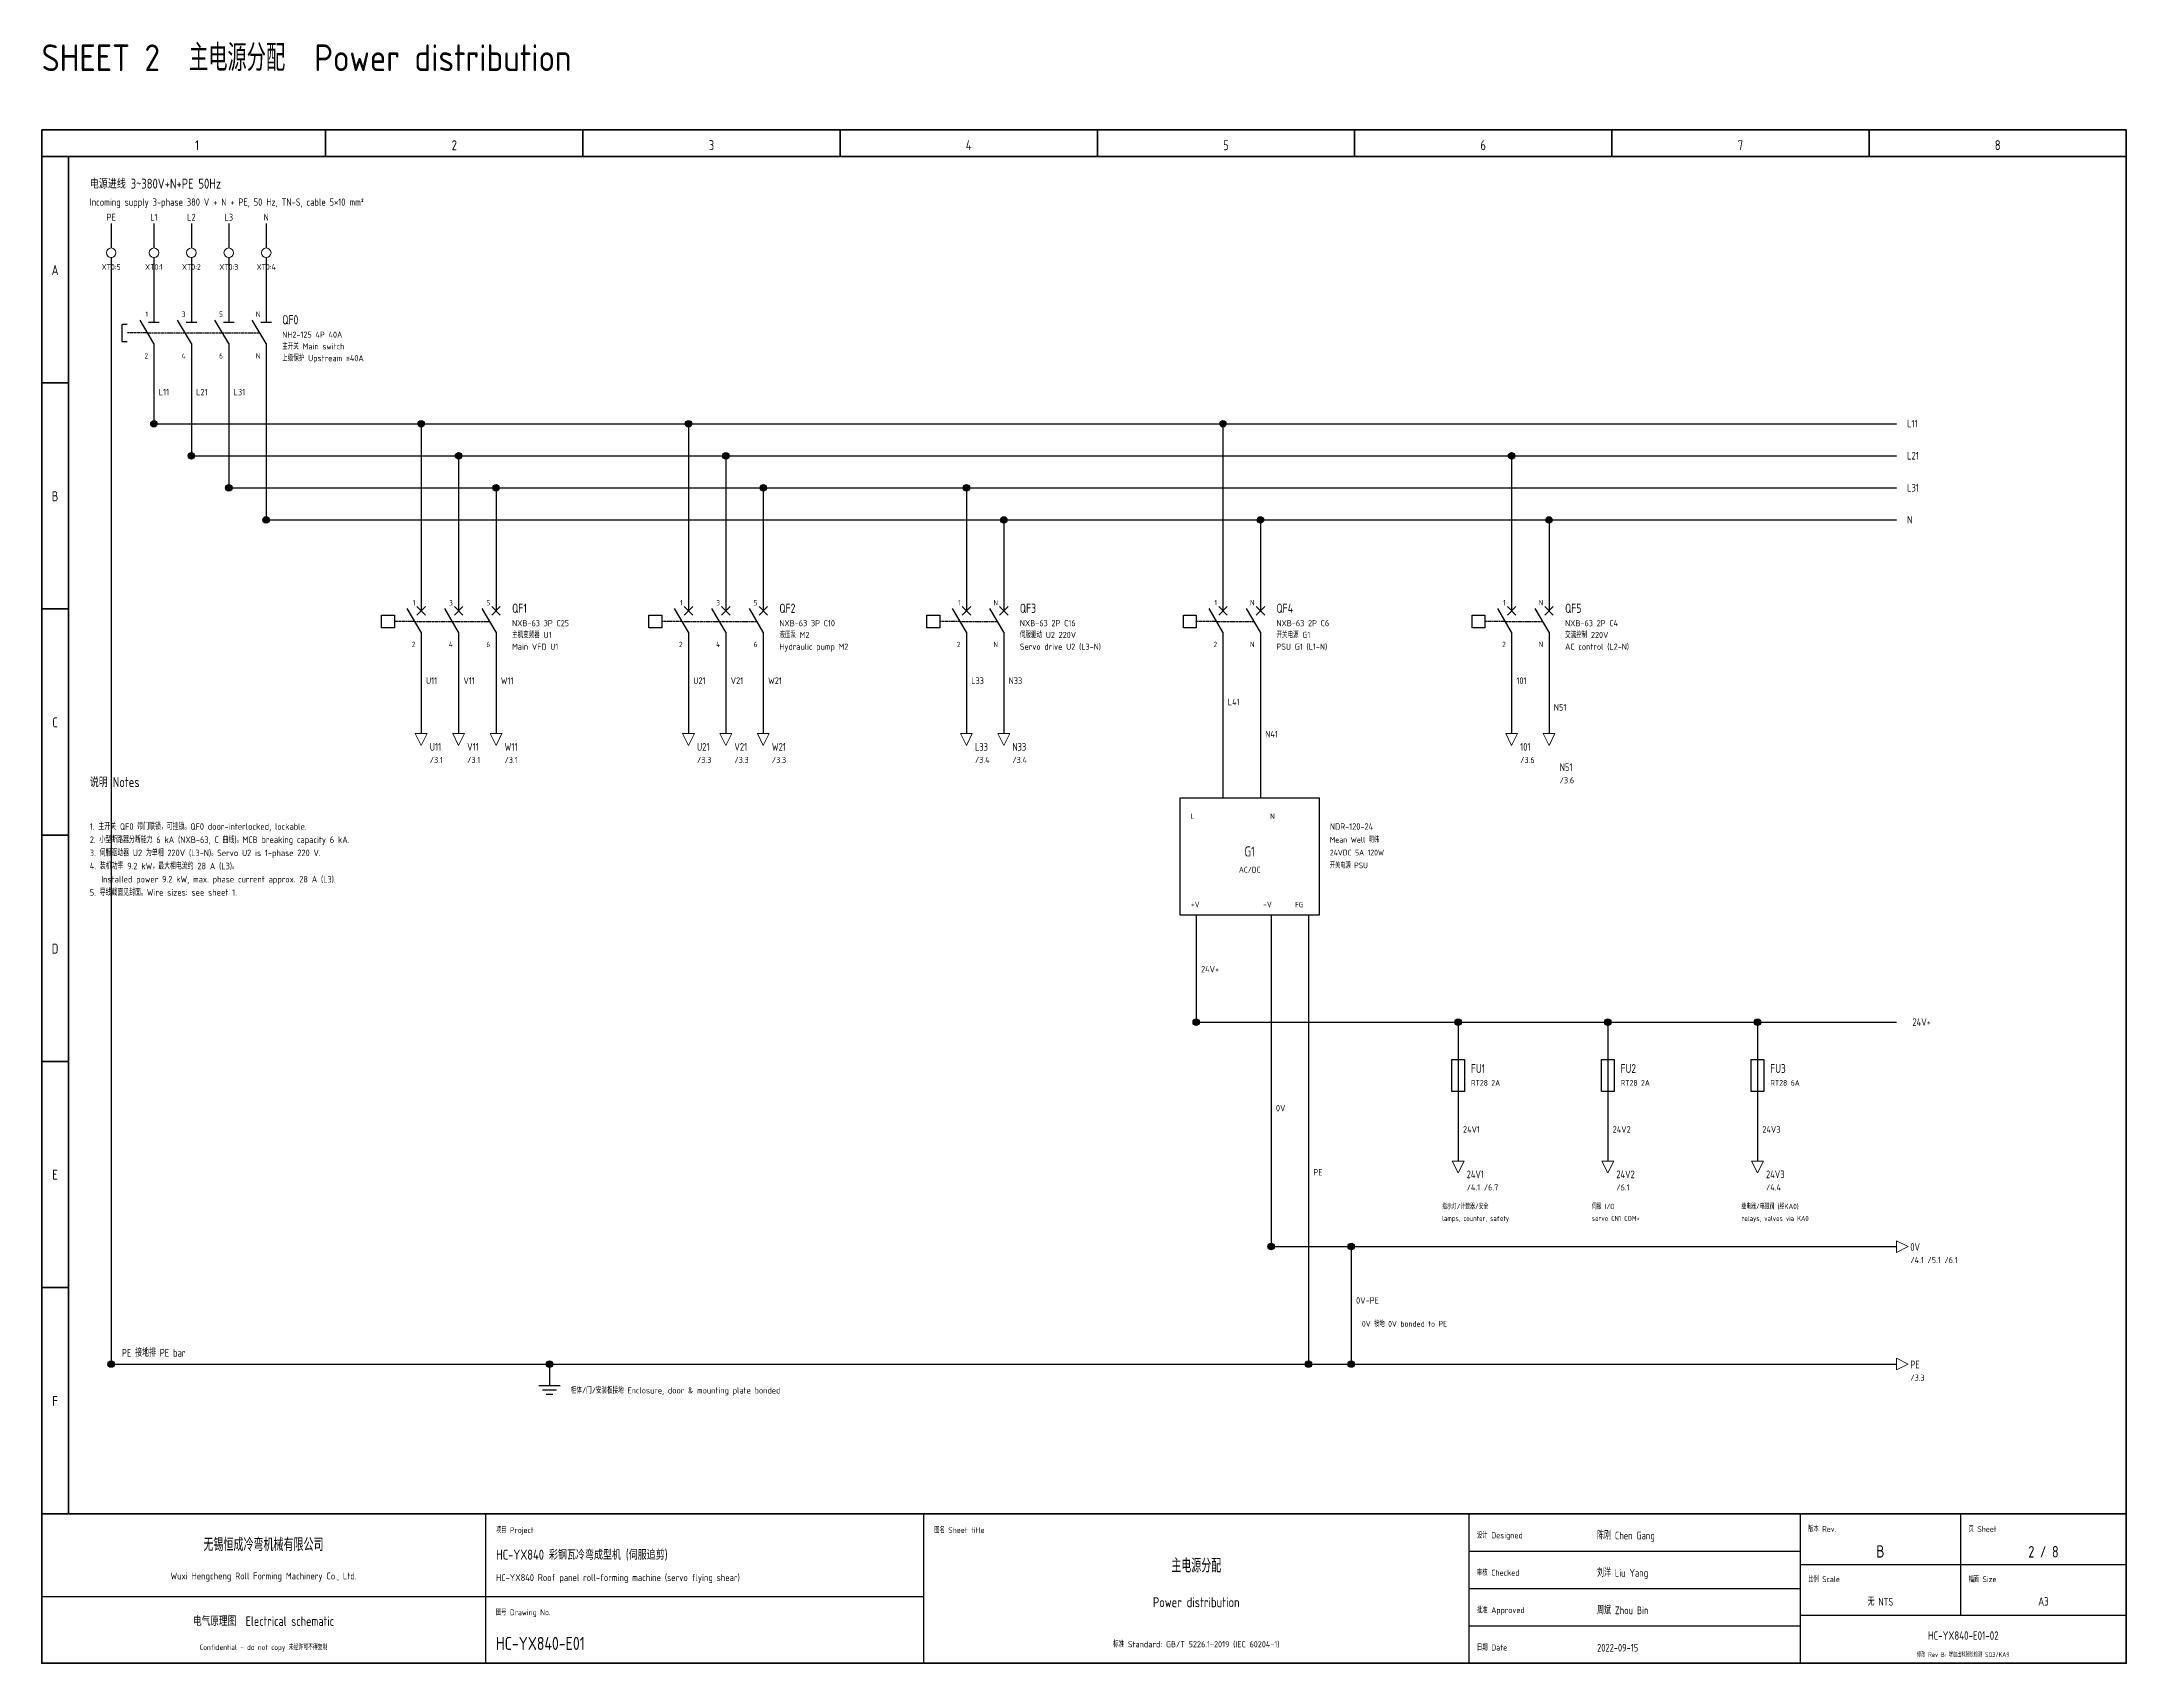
# Model space of a CAD drawing. Header units: millimetres. Extents: x 25 to 1765, y 5 to 309.
# Drawn here: x 25 to 415, y 5 to 308.5 of the extents above; entities that cross this region are included whole.
import ezdxf
from ezdxf.enums import TextEntityAlignment as Align

# ---------------------------------------------------------------- set-up
doc = ezdxf.new("R2010")
doc.units = ezdxf.units.MM
doc.header["$LTSCALE"] = 0.25
doc.linetypes.add('DASHED', pattern=[1.524, 1.27, -0.254])
for name, color, linetype, lineweight in [('FRAME', 8, 'Continuous', 50), ('NOTE', 7, 'Continuous', 18), ('PIN', 8, 'Continuous', 13), ('SYM', 7, 'Continuous', 25), ('TAG', 3, 'Continuous', 25), ('TERM', 6, 'Continuous', 18), ('TEXT', 7, 'Continuous', 18), ('TITLE', 8, 'Continuous', 25), ('WIRE', 1, 'Continuous', 30), ('WIRENO', 4, 'Continuous', 13), ('XREF', 5, 'Continuous', 13)]:
    doc.layers.add(name, color=color, linetype=linetype, lineweight=lineweight)
doc.styles.add('GB', font='gbenor.shx', dxfattribs={"bigfont": 'gbcbig.shx'})

msp = doc.modelspace()

# ---------------------------------------------------------------- hatches: boundary and pattern name
at = {"layer": 'WIRE'}
h = msp.add_hatch(color=7, dxfattribs=at)
edge = h.paths.add_edge_path()
edge.add_arc((46, 237), 0.6, 0, 360)
h = msp.add_hatch(color=7, dxfattribs=at)
edge = h.paths.add_edge_path()
edge.add_arc((96, 237), 0.6, 0, 360)
h = msp.add_hatch(color=7, dxfattribs=at)
edge = h.paths.add_edge_path()
edge.add_arc((146, 237), 0.6, 0, 360)
h = msp.add_hatch(color=7, dxfattribs=at)
edge = h.paths.add_edge_path()
edge.add_arc((246, 237), 0.6, 0, 360)
h = msp.add_hatch(color=7, dxfattribs=at)
edge = h.paths.add_edge_path()
edge.add_arc((53, 231), 0.6, 0, 360)
h = msp.add_hatch(color=7, dxfattribs=at)
edge = h.paths.add_edge_path()
edge.add_arc((103, 231), 0.6, 0, 360)
h = msp.add_hatch(color=7, dxfattribs=at)
edge = h.paths.add_edge_path()
edge.add_arc((153, 231), 0.6, 0, 360)
h = msp.add_hatch(color=7, dxfattribs=at)
edge = h.paths.add_edge_path()
edge.add_arc((300, 231), 0.6, 0, 360)
h = msp.add_hatch(color=7, dxfattribs=at)
edge = h.paths.add_edge_path()
edge.add_arc((60, 225), 0.6, 0, 360)
h = msp.add_hatch(color=7, dxfattribs=at)
edge = h.paths.add_edge_path()
edge.add_arc((110, 225), 0.6, 0, 360)
h = msp.add_hatch(color=7, dxfattribs=at)
edge = h.paths.add_edge_path()
edge.add_arc((160, 225), 0.6, 0, 360)
h = msp.add_hatch(color=7, dxfattribs=at)
edge = h.paths.add_edge_path()
edge.add_arc((198, 225), 0.6, 0, 360)
h = msp.add_hatch(color=7, dxfattribs=at)
edge = h.paths.add_edge_path()
edge.add_arc((67, 219), 0.6, 0, 360)
h = msp.add_hatch(color=7, dxfattribs=at)
edge = h.paths.add_edge_path()
edge.add_arc((205, 219), 0.6, 0, 360)
h = msp.add_hatch(color=7, dxfattribs=at)
edge = h.paths.add_edge_path()
edge.add_arc((253, 219), 0.6, 0, 360)
h = msp.add_hatch(color=7, dxfattribs=at)
edge = h.paths.add_edge_path()
edge.add_arc((307, 219), 0.6, 0, 360)
h = msp.add_hatch(color=7, dxfattribs=at)
edge = h.paths.add_edge_path()
edge.add_arc((241, 125), 0.6, 0, 360)
h = msp.add_hatch(color=7, dxfattribs=at)
edge = h.paths.add_edge_path()
edge.add_arc((290, 125), 0.6, 0, 360)
h = msp.add_hatch(color=7, dxfattribs=at)
edge = h.paths.add_edge_path()
edge.add_arc((318, 125), 0.6, 0, 360)
h = msp.add_hatch(color=7, dxfattribs=at)
edge = h.paths.add_edge_path()
edge.add_arc((346, 125), 0.6, 0, 360)
h = msp.add_hatch(color=7, dxfattribs=at)
edge = h.paths.add_edge_path()
edge.add_arc((255, 83), 0.6, 0, 360)
h = msp.add_hatch(color=7, dxfattribs=at)
edge = h.paths.add_edge_path()
edge.add_arc((270, 83), 0.6, 0, 360)
h = msp.add_hatch(color=7, dxfattribs=at)
edge = h.paths.add_edge_path()
edge.add_arc((38, 61), 0.6, 0, 360)
h = msp.add_hatch(color=7, dxfattribs=at)
edge = h.paths.add_edge_path()
edge.add_arc((120, 61), 0.6, 0, 360)
h = msp.add_hatch(color=7, dxfattribs=at)
edge = h.paths.add_edge_path()
edge.add_arc((262, 61), 0.6, 0, 360)
h = msp.add_hatch(color=7, dxfattribs=at)
edge = h.paths.add_edge_path()
edge.add_arc((270, 61), 0.6, 0, 360)

# ---------------------------------------------------------------- linework, layer by layer
at = {"layer": 'FRAME'}
for p, q in [((78.125, 292), (78.125, 287)), ((126.25, 292), (126.25, 287)), ((174.375, 292), (174.375, 287)), ((222.5, 292), (222.5, 287)), ((270.625, 292), (270.625, 287)), ((318.75, 292), (318.75, 287)), ((366.875, 292), (366.875, 287)), ((25, 287), (415, 287)), ((30, 287), (30, 33)), ((25, 244.667), (30, 244.667)), ((25, 202.333), (30, 202.333)), ((25, 160), (30, 160)), ((25, 117.667), (30, 117.667)), ((25, 75.333), (30, 75.333)), ((25, 33), (415, 33))]:
    msp.add_line(p, q, dxfattribs=at)
msp.add_lwpolyline([(25, 292), (415, 292), (415, 5), (25, 5)], close=True, dxfattribs=at)
at = {"layer": 'SYM'}
for p, q in [((46, 259), (46, 256)), ((53, 259), (53, 256)), ((60, 259), (60, 256)), ((67, 259), (67, 256)), ((46, 252), (43.4, 256.4)), ((45, 256), (47, 256)), ((53, 252), (50.4, 256.4)), ((52, 256), (54, 256)), ((60, 252), (57.4, 256.4)), ((59, 256), (61, 256)), ((67, 252), (64.4, 256.4)), ((66, 256), (68, 256)), ((46, 252), (46, 249)), ((53, 252), (53, 249)), ((60, 252), (60, 249)), ((67, 252), (67, 249)), ((95.2, 202.8), (96.8, 201.2)), ((95.2, 201.2), (96.8, 202.8)), ((96, 205), (96, 202)), ((102.2, 202.8), (103.8, 201.2)), ((102.2, 201.2), (103.8, 202.8)), ((103, 205), (103, 202)), ((109.2, 202.8), (110.8, 201.2)), ((109.2, 201.2), (110.8, 202.8)), ((110, 205), (110, 202)), ((145.2, 202.8), (146.8, 201.2)), ((145.2, 201.2), (146.8, 202.8)), ((146, 205), (146, 202)), ((152.2, 202.8), (153.8, 201.2)), ((152.2, 201.2), (153.8, 202.8)), ((153, 205), (153, 202)), ((159.2, 202.8), (160.8, 201.2)), ((159.2, 201.2), (160.8, 202.8)), ((160, 205), (160, 202)), ((197.2, 202.8), (198.8, 201.2)), ((197.2, 201.2), (198.8, 202.8)), ((198, 205), (198, 202)), ((204.2, 202.8), (205.8, 201.2)), ((204.2, 201.2), (205.8, 202.8)), ((205, 205), (205, 202)), ((245.2, 202.8), (246.8, 201.2)), ((245.2, 201.2), (246.8, 202.8)), ((246, 205), (246, 202)), ((252.2, 202.8), (253.8, 201.2)), ((252.2, 201.2), (253.8, 202.8)), ((253, 205), (253, 202)), ((299.2, 202.8), (300.8, 201.2)), ((299.2, 201.2), (300.8, 202.8)), ((300, 205), (300, 202)), ((306.2, 202.8), (307.8, 201.2)), ((306.2, 201.2), (307.8, 202.8)), ((307, 205), (307, 202)), ((96, 198), (93.4, 202.4)), ((103, 198), (100.4, 202.4)), ((110, 198), (107.4, 202.4)), ((146, 198), (143.4, 202.4)), ((153, 198), (150.4, 202.4)), ((160, 198), (157.4, 202.4)), ((198, 198), (195.4, 202.4)), ((205, 198), (202.4, 202.4)), ((246, 198), (243.4, 202.4)), ((253, 198), (250.4, 202.4)), ((300, 198), (297.4, 202.4)), ((307, 198), (304.4, 202.4)), ((96, 198), (96, 195)), ((103, 198), (103, 195)), ((110, 198), (110, 195)), ((146, 198), (146, 195)), ((153, 198), (153, 195)), ((160, 198), (160, 195)), ((198, 198), (198, 195)), ((205, 198), (205, 195)), ((246, 198), (246, 195)), ((253, 198), (253, 195)), ((300, 198), (300, 195)), ((307, 198), (307, 195)), ((290, 119), (290, 111)), ((318, 119), (318, 111)), ((346, 119), (346, 111)), ((118, 57), (122, 57)), ((118.7, 56.2), (121.3, 56.2)), ((119.4, 55.4), (120.6, 55.4))]:
    msp.add_line(p, q, dxfattribs=at)
at = {"layer": 'SYM', "linetype": 'DASHED'}
for p, q in [((44.7, 254), (41, 254)), ((44.7, 254), (65.7, 254)), ((94.7, 200), (91, 200)), ((94.7, 200), (108.7, 200)), ((144.7, 200), (141, 200)), ((144.7, 200), (158.7, 200)), ((196.7, 200), (193, 200)), ((196.7, 200), (203.7, 200)), ((244.7, 200), (241, 200)), ((244.7, 200), (251.7, 200)), ((298.7, 200), (295, 200)), ((298.7, 200), (305.7, 200))]:
    msp.add_line(p, q, dxfattribs=at)
at = {"layer": 'SYM'}
msp.add_lwpolyline([(41, 255.6), (40, 255.6), (40, 252.4), (41, 252.4)], dxfattribs=at)
for points in [[(88.6, 201.2), (91, 201.2), (91, 198.8), (88.6, 198.8)], [(138.6, 201.2), (141, 201.2), (141, 198.8), (138.6, 198.8)], [(190.6, 201.2), (193, 201.2), (193, 198.8), (190.6, 198.8)], [(238.6, 201.2), (241, 201.2), (241, 198.8), (238.6, 198.8)], [(292.6, 201.2), (295, 201.2), (295, 198.8), (292.6, 198.8)], [(238, 167), (264, 167), (264, 145), (238, 145)], [(288.8, 118), (291.2, 118), (291.2, 112), (288.8, 112)], [(316.8, 118), (319.2, 118), (319.2, 112), (316.8, 112)], [(344.8, 118), (347.2, 118), (347.2, 112), (344.8, 112)]]:
    msp.add_lwpolyline(points, close=True, dxfattribs=at)
at = {"layer": 'TERM'}
for centre in [(38, 269), (46, 269), (53, 269), (60, 269), (67, 269)]:
    msp.add_circle(centre, 0.9, dxfattribs=at)
at = {"layer": 'TITLE'}
for p, q in [((108, 33), (108, 5)), ((190, 33), (190, 5)), ((292, 33), (292, 5)), ((354, 33), (354, 5)), ((384, 33), (384, 14)), ((292, 26), (354, 26)), ((354, 23.5), (415, 23.5)), ((25, 17.5), (108, 17.5)), ((108, 17.5), (190, 17.5)), ((292, 19), (354, 19)), ((292, 12), (354, 12)), ((354, 14), (415, 14))]:
    msp.add_line(p, q, dxfattribs=at)
at = {"layer": 'WIRE'}
for p, q in [((38, 274.5), (38, 269.9)), ((46, 274.5), (46, 269.9)), ((53, 274.5), (53, 269.9)), ((60, 274.5), (60, 269.9)), ((67, 274.5), (67, 269.9)), ((38, 268.1), (38, 61)), ((46, 268.1), (46, 259)), ((53, 268.1), (53, 259)), ((60, 268.1), (60, 259)), ((67, 268.1), (67, 259)), ((46, 249), (46, 237)), ((53, 249), (53, 231)), ((60, 249), (60, 225)), ((67, 249), (67, 219)), ((46, 237), (372, 237)), ((96, 237), (96, 205)), ((146, 237), (146, 205)), ((246, 237), (246, 205)), ((53, 231), (372, 231)), ((103, 231), (103, 205)), ((153, 231), (153, 205)), ((300, 231), (300, 205)), ((60, 225), (372, 225)), ((110, 225), (110, 205)), ((160, 225), (160, 205)), ((198, 225), (198, 205)), ((67, 219), (372, 219)), ((205, 219), (205, 205)), ((253, 219), (253, 205)), ((307, 219), (307, 205)), ((96, 195), (96, 179)), ((103, 195), (103, 179)), ((110, 195), (110, 179)), ((146, 195), (146, 179)), ((153, 195), (153, 179)), ((160, 195), (160, 179)), ((198, 195), (198, 179)), ((205, 195), (205, 179)), ((246, 195), (246, 167)), ((253, 195), (253, 167)), ((300, 195), (300, 179)), ((307, 195), (307, 179)), ((241, 145), (241, 125)), ((255, 145), (255, 83)), ((262, 145), (262, 61)), ((241, 125), (372, 125)), ((290, 125), (290, 119)), ((318, 125), (318, 119)), ((346, 125), (346, 119)), ((290, 111), (290, 99)), ((318, 111), (318, 99)), ((346, 111), (346, 99)), ((255, 83), (372, 83)), ((270, 83), (270, 61)), ((38, 61), (372, 61)), ((120, 61), (120, 57))]:
    msp.add_line(p, q, dxfattribs=at)
for centre in [(46, 237), (96, 237), (146, 237), (246, 237), (53, 231), (103, 231), (153, 231), (300, 231), (60, 225), (110, 225), (160, 225), (198, 225), (67, 219), (205, 219), (253, 219), (307, 219), (241, 125), (290, 125), (318, 125), (346, 125), (255, 83), (270, 83), (38, 61), (120, 61), (262, 61), (270, 61)]:
    msp.add_circle(centre, 0.6, dxfattribs=at)
at = {"layer": 'XREF'}
for points in [[(96, 176.8), (94.9, 179), (97.1, 179)], [(103, 176.8), (101.9, 179), (104.1, 179)], [(110, 176.8), (108.9, 179), (111.1, 179)], [(146, 176.8), (144.9, 179), (147.1, 179)], [(153, 176.8), (151.9, 179), (154.1, 179)], [(160, 176.8), (158.9, 179), (161.1, 179)], [(198, 176.8), (196.9, 179), (199.1, 179)], [(205, 176.8), (203.9, 179), (206.1, 179)], [(300, 176.8), (298.9, 179), (301.1, 179)], [(307, 176.8), (305.9, 179), (308.1, 179)], [(290, 96.8), (288.9, 99), (291.1, 99)], [(318, 96.8), (316.9, 99), (319.1, 99)], [(346, 96.8), (344.9, 99), (347.1, 99)], [(374.2, 83), (372, 84.1), (372, 81.9)], [(374.2, 61), (372, 62.1), (372, 59.9)]]:
    msp.add_lwpolyline(points, close=True, dxfattribs=at)

# ---------------------------------------------------------------- texts
at = {"layer": 'FRAME', "style": 'GB', "width": 0.9}
for s, p in [('1', (54.062, 288.2)), ('2', (102.188, 288.2)), ('3', (150.312, 288.2)), ('4', (198.438, 288.2)), ('5', (246.562, 288.2)), ('6', (294.688, 288.2)), ('7', (342.812, 288.2)), ('8', (390.938, 288.2)), ('A', (27.5, 264.833)), ('B', (27.5, 222.5)), ('C', (27.5, 180.167)), ('D', (27.5, 137.833)), ('E', (27.5, 95.5)), ('F', (27.5, 53.167))]:
    msp.add_text(s, height=1.872, dxfattribs=at).set_placement(p, align=Align.CENTER)
at = {"layer": 'NOTE', "style": 'GB', "width": 0.9}
for s, height, p in [('电源进线 3~380V+N+PE 50Hz', 1.872, (34, 281)), ('Incoming supply 3-phase 380 V + N + PE, 50 Hz, TN-S, cable 5×10 mm²', 1.368, (34, 277.8)), ('说明 Notes', 1.872, (34, 169)), ('1. 主开关 QF0 带门联锁，可挂锁。QF0 door-interlocked, lockable.', 1.224, (34, 161)), ('2. 小型断路器分断能力 6 kA (NXB-63, C 曲线)。MCB breaking capacity 6 kA.', 1.224, (34, 158.535)), ('3. 伺服驱动器 U2 为单相 220V (L3-N)。Servo U2 is 1-phase 220 V.', 1.224, (34, 156.07)), ('4. 装机功率 9.2 kW，最大相电流约 28 A (L3)。', 1.224, (34, 153.605)), ('   Installed power 9.2 kW, max. phase current approx. 28 A (L3).', 1.224, (34, 151.14)), ('5. 导线截面见封面。Wire sizes: see sheet 1.', 1.224, (34, 148.675))]:
    msp.add_text(s, height=height, dxfattribs=at).set_placement(p)
at = {"layer": 'PIN', "style": 'GB', "width": 0.9}
for s, p in [('1', (44.9, 257)), ('3', (51.9, 257)), ('5', (58.9, 257)), ('N', (65.9, 257)), ('2', (44.9, 249.2)), ('4', (51.9, 249.2)), ('6', (58.9, 249.2)), ('N', (65.9, 249.2)), ('1', (94.9, 203)), ('3', (101.9, 203)), ('5', (108.9, 203)), ('1', (144.9, 203)), ('3', (151.9, 203)), ('5', (158.9, 203)), ('1', (196.9, 203)), ('N', (203.9, 203)), ('1', (244.9, 203)), ('N', (251.9, 203)), ('1', (298.9, 203)), ('N', (305.9, 203)), ('2', (94.9, 195.2)), ('4', (101.9, 195.2)), ('6', (108.9, 195.2)), ('2', (144.9, 195.2)), ('4', (151.9, 195.2)), ('6', (158.9, 195.2)), ('2', (196.9, 195.2)), ('N', (203.9, 195.2)), ('2', (244.9, 195.2)), ('N', (251.9, 195.2)), ('2', (298.9, 195.2)), ('N', (305.9, 195.2))]:
    msp.add_text(s, height=1.008, dxfattribs=at).set_placement(p, align=Align.RIGHT)
for s, height, p in [('L', 1.08, (240, 163)), ('N', 1.08, (254.8, 163)), ('+V', 1.08, (240, 146.5)), ('-V', 1.08, (253.5, 146.5)), ('FG', 1.008, (259.5, 146.5))]:
    msp.add_text(s, height=height, dxfattribs=at).set_placement(p)
at = {"layer": 'TAG', "style": 'GB', "width": 0.9}
for s, height, p in [('QF0', 1.728, (70, 255.6)), ('QF1', 1.728, (113, 201.6)), ('QF2', 1.728, (163, 201.6)), ('QF3', 1.728, (208, 201.6)), ('QF4', 1.728, (256, 201.6)), ('QF5', 1.728, (310, 201.6)), ('FU1', 1.656, (292.4, 115.5)), ('FU2', 1.656, (320.4, 115.5)), ('FU3', 1.656, (348.4, 115.5))]:
    msp.add_text(s, height=height, dxfattribs=at).set_placement(p)
msp.add_text('G1', height=1.872, dxfattribs=at).set_placement((251, 156), align=Align.CENTER)
at = {"layer": 'TERM', "style": 'GB', "width": 0.9}
for s, p in [('XT0:5', (38, 265.8)), ('XT0:1', (46, 265.8)), ('XT0:2', (53, 265.8)), ('XT0:3', (60, 265.8)), ('XT0:4', (67, 265.8))]:
    msp.add_text(s, height=1.08, dxfattribs=at).set_placement(p, align=Align.CENTER)
at = {"layer": 'TEXT', "style": 'GB', "width": 0.9}
for s, height, p in [('NH2-125 4P 40A', 1.152, (70, 253.1)), ('上级保护 Upstream ≤40A', 1.152, (70, 248.7)), ('主开关 Main switch', 1.152, (70, 250.9)), ('NXB-63 3P C25', 1.152, (113, 199.1)), ('NXB-63 3P C10', 1.152, (163, 199.1)), ('NXB-63 2P C16', 1.152, (208, 199.1)), ('NXB-63 2P C6', 1.152, (256, 199.1)), ('NXB-63 2P C4', 1.152, (310, 199.1)), ('主机变频器 U1', 1.152, (113, 196.9)), ('Main VFD U1', 1.152, (113, 194.7)), ('液压泵 M2', 1.152, (163, 196.9)), ('Hydraulic pump M2', 1.152, (163, 194.7)), ('伺服驱动 U2 220V', 1.152, (208, 196.9)), ('Servo drive U2 (L3-N)', 1.152, (208, 194.7)), ('开关电源 G1', 1.152, (256, 196.9)), ('PSU G1 (L1-N)', 1.152, (256, 194.7)), ('交流控制 220V', 1.152, (310, 196.9)), ('AC control (L2-N)', 1.152, (310, 194.7)), ('NDR-120-24', 1.224, (266, 161)), ('24VDC 5A 120W', 1.08, (266, 156.2)), ('Mean Well 明纬', 1.08, (266, 158.6)), ('开关电源 PSU', 1.08, (266, 153.8)), ('RT28 2A', 1.08, (292.4, 113.1)), ('RT28 2A', 1.08, (320.4, 113.1)), ('RT28 6A', 1.08, (348.4, 113.1)), ('指示灯/计数器/安全', 1.008, (287, 90)), ('伺服 I/O', 1.008, (315, 90)), ('继电器/电磁阀 (经KA0)', 1.008, (343, 90)), ('lamps, counter, safety', 0.936, (287, 87.8)), ('servo CN1 COM+', 0.936, (315, 87.8)), ('relays, valves via KA0', 0.936, (343, 87.8)), ('0V 接地 0V bonded to PE', 1.08, (272, 68)), ('柜体/门/安装板接地 Enclosure, door & mounting plate bonded', 1.152, (124, 55.5))]:
    msp.add_text(s, height=height, dxfattribs=at).set_placement(p)
msp.add_text('AC/DC', height=1.08, dxfattribs=at).set_placement((251, 153), align=Align.CENTER)
at = {"layer": 'TITLE', "style": 'GB'}
msp.add_text('SHEET 2  主电源分配  Power distribution', height=5, dxfattribs=at).set_placement((25, 303))
at = {"layer": 'TITLE', "style": 'GB', "width": 0.9}
for s, height, p in [('无锡恒成冷弯机械有限公司', 2.448, (66.5, 26)), ('主电源分配', 2.592, (241, 22)), ('B', 2.304, (369, 24.8)), ('2 / 8', 2.16, (399.5, 24.8)), ('Wuxi Hengcheng Roll Forming Machinery Co., Ltd.', 1.296, (66.5, 20.7)), ('Power distribution', 1.872, (241, 15.5)), ('无 NTS', 1.44, (369, 15.8)), ('A3', 1.584, (399.5, 15.8)), ('电气原理图  Electrical schematic', 1.8, (66.5, 12)), ('Confidential - do not copy 未经许可不得复制', 1.008, (66.5, 7.5)), ('标准 Standard: GB/T 5226.1-2019 (IEC 60204-1)', 1.152, (241, 8)), ('HC-YX840-E01-02', 1.584, (384.5, 9.4)), ('修改 Rev B: 增加出料超长检测 SQ3/KA9', 0.864, (384.5, 6.2))]:
    msp.add_text(s, height=height, dxfattribs=at).set_placement(p, align=Align.CENTER)
for s, height, p in [('项目 Project', 1.08, (110, 29.4)), ('图名 Sheet title', 1.08, (192, 29.4)), ('设计 Designed', 1.116, (293.5, 28.4)), ('陈刚 Chen Gang', 1.44, (316, 28.2)), ('版本 Rev.', 1.08, (355.5, 29.6)), ('页 Sheet', 1.08, (385.5, 29.6)), ('HC-YX840 彩钢瓦冷弯成型机 (伺服追剪)', 1.872, (110, 24.4)), ('HC-YX840 Roof panel roll-forming machine (servo flying shear)', 1.296, (110, 20.4)), ('审核 Checked', 1.116, (293.5, 21.4)), ('刘洋 Liu Yang', 1.44, (316, 21.2)), ('比例 Scale', 1.08, (355.5, 20.2)), ('幅面 Size', 1.08, (385.5, 20.2)), ('批准 Approved', 1.116, (293.5, 14.4)), ('周斌 Zhou Bin', 1.44, (316, 14.2)), ('图号 Drawing No.', 1.08, (110, 14)), ('HC-YX840-E01', 2.448, (110, 7.5)), ('日期 Date', 1.116, (293.5, 7.4)), ('2022-09-15', 1.44, (316, 7.2))]:
    msp.add_text(s, height=height, dxfattribs=at).set_placement(p)
at = {"layer": 'WIRENO', "style": 'GB', "width": 0.9}
for s, p in [('PE', (38, 275)), ('L1', (46, 275)), ('L2', (53, 275)), ('L3', (60, 275)), ('N', (67, 275))]:
    msp.add_text(s, height=1.296, dxfattribs=at).set_placement(p, align=Align.CENTER)
for s, height, p in [('L11', 1.224, (46.9, 242.3)), ('L21', 1.224, (53.9, 242.3)), ('L31', 1.224, (60.9, 242.3)), ('L11', 1.44, (374, 236.3)), ('L21', 1.44, (374, 230.3)), ('L31', 1.44, (374, 224.3)), ('N', 1.44, (374, 218.3)), ('U11', 1.224, (96.9, 188.3)), ('V11', 1.224, (103.9, 188.3)), ('W11', 1.224, (110.9, 188.3)), ('U21', 1.224, (146.9, 188.3)), ('V21', 1.224, (153.9, 188.3)), ('W21', 1.224, (160.9, 188.3)), ('L33', 1.224, (198.9, 188.3)), ('N33', 1.224, (205.9, 188.3)), ('101', 1.224, (300.9, 188.3)), ('L41', 1.224, (246.9, 184.3)), ('N51', 1.224, (307.9, 183.3)), ('N41', 1.224, (253.9, 178.3)), ('24V+', 1.224, (241.9, 134.3)), ('24V+', 1.44, (375, 124.3)), ('0V', 1.224, (255.9, 108.3)), ('24V1', 1.224, (290.9, 104.3)), ('24V2', 1.224, (318.9, 104.3)), ('24V3', 1.224, (346.9, 104.3)), ('PE', 1.224, (262.9, 96.3)), ('0V-PE', 1.224, (270.9, 72.3)), ('PE 接地排 PE bar', 1.44, (40, 62.4))]:
    msp.add_text(s, height=height, dxfattribs=at).set_placement(p)
at = {"layer": 'XREF', "style": 'GB', "width": 0.9}
for s, height, p in [('U11', 1.44, (97.6, 175.8)), ('V11', 1.44, (104.6, 175.8)), ('W11', 1.44, (111.6, 175.8)), ('U21', 1.44, (147.6, 175.8)), ('V21', 1.44, (154.6, 175.8)), ('W21', 1.44, (161.6, 175.8)), ('L33', 1.44, (199.6, 175.8)), ('N33', 1.44, (206.6, 175.8)), ('101', 1.44, (301.6, 175.8)), ('/3.1', 1.152, (97.6, 173.5)), ('/3.1', 1.152, (104.6, 173.5)), ('/3.1', 1.152, (111.6, 173.5)), ('/3.3', 1.152, (147.6, 173.5)), ('/3.3', 1.152, (154.6, 173.5)), ('/3.3', 1.152, (161.6, 173.5)), ('/3.4', 1.152, (199.6, 173.5)), ('/3.4', 1.152, (206.6, 173.5)), ('/3.6', 1.152, (301.6, 173.5)), ('N51', 1.44, (309, 172)), ('/3.6', 1.152, (309, 169.7)), ('24V1', 1.44, (291.6, 95.8)), ('/4.1 /6.7', 1.152, (291.6, 93.5)), ('24V2', 1.44, (319.6, 95.8)), ('/6.1', 1.152, (319.6, 93.5)), ('24V3', 1.44, (347.6, 95.8)), ('/4.4', 1.152, (347.6, 93.5)), ('0V', 1.44, (374.6, 82.2)), ('/4.1 /5.1 /6.1', 1.152, (374.6, 79.9)), ('/3.3', 1.152, (374.6, 57.9)), ('PE', 1.44, (374.6, 60.2))]:
    msp.add_text(s, height=height, dxfattribs=at).set_placement(p)

doc.saveas('drawing.dxf')
